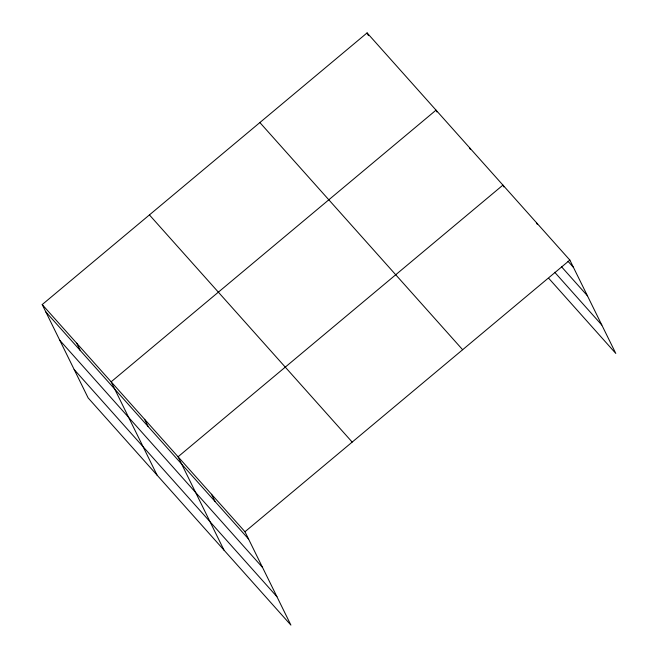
<?xml version="1.0" encoding="UTF-8"?>
<svg xmlns="http://www.w3.org/2000/svg" width="658" height="658" viewBox="0 0 658 658"><rect width="100%" height="100%" fill="white"/><g stroke="black" fill="none" stroke-linecap="round" stroke-linejoin="round"><path stroke-width="0.99" d="M42.211 304.572L244.973 531.746L290.91 625.1L88.147 397.925L42.211 304.572L367.09 32.9L569.853 260.075L615.789 353.428L548.879 278.466M244.973 531.746L569.853 260.075M567.986 261.267L573.455 267.387M561.48 266.712L587.421 295.779M554.71 272.256L601.815 325.036M259.877 122.552L462.64 349.727M149.424 214.919L352.186 442.094M45.805 311.884L248.568 539.058M59.779 340.276L262.542 567.451M74.173 369.533L276.936 596.707M536.402 222.593L537.298 224.419M503.839 186.938L502.942 185.104L178.063 456.775L224 550.129M469.483 147.622L470.388 149.448M436.928 111.967L436.032 110.141L111.144 381.813L157.089 475.166M367.09 32.9L368.439 35.639M211.514 494.257L215.117 501.569M144.604 419.294L148.198 426.606M76.682 343.188L80.276 350.5"/></g></svg>
